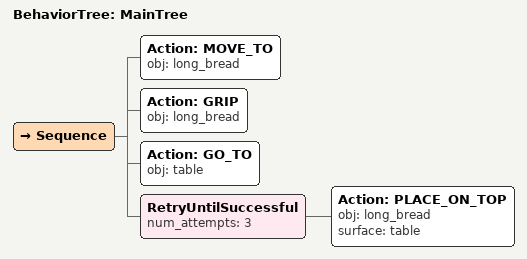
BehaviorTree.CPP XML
<root main_tree_to_execute="MainTree">
  <BehaviorTree ID="MainTree">
    <Sequence>
      <!-- Move to long_bread -->
      <Action ID="MOVE_TO" obj="long_bread" />
      <!-- Grip long_bread -->
      <Action ID="GRIP" obj="long_bread" />
      <!-- Go to table -->
      <Action ID="GO_TO" obj="table" />
      <!-- Retry PLACE_ON_TOP table up to 3 attempts -->
      <RetryUntilSuccessful num_attempts="3">
        <!-- Place on table -->
        <Action ID="PLACE_ON_TOP" obj="long_bread" surface="table" />
      </RetryUntilSuccessful>
    </Sequence>
  </BehaviorTree>
</root>
